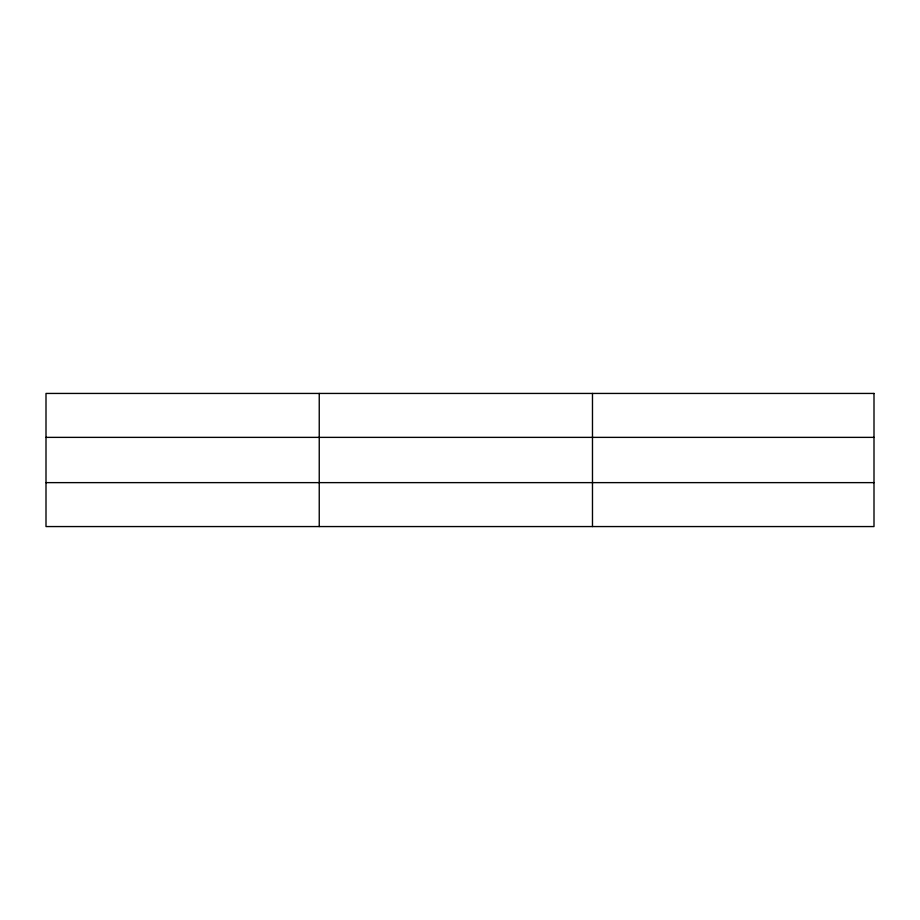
<?xml version="1.0" encoding="UTF-8"?>
<svg xmlns="http://www.w3.org/2000/svg" width="920" height="920" viewBox="0 0 920 920"><rect width="100%" height="100%" fill="white"/><g stroke="black" fill="none" stroke-linecap="round" stroke-linejoin="round"><path stroke-width="1.38" d="M319.24 393.438L319.24 526.562M592.48 393.438L592.48 526.562M46 437.368L874 437.368M46 482.632L874 482.632M874 393.438L874 526.562L46 526.562L46 393.438L874 393.438"/></g></svg>
